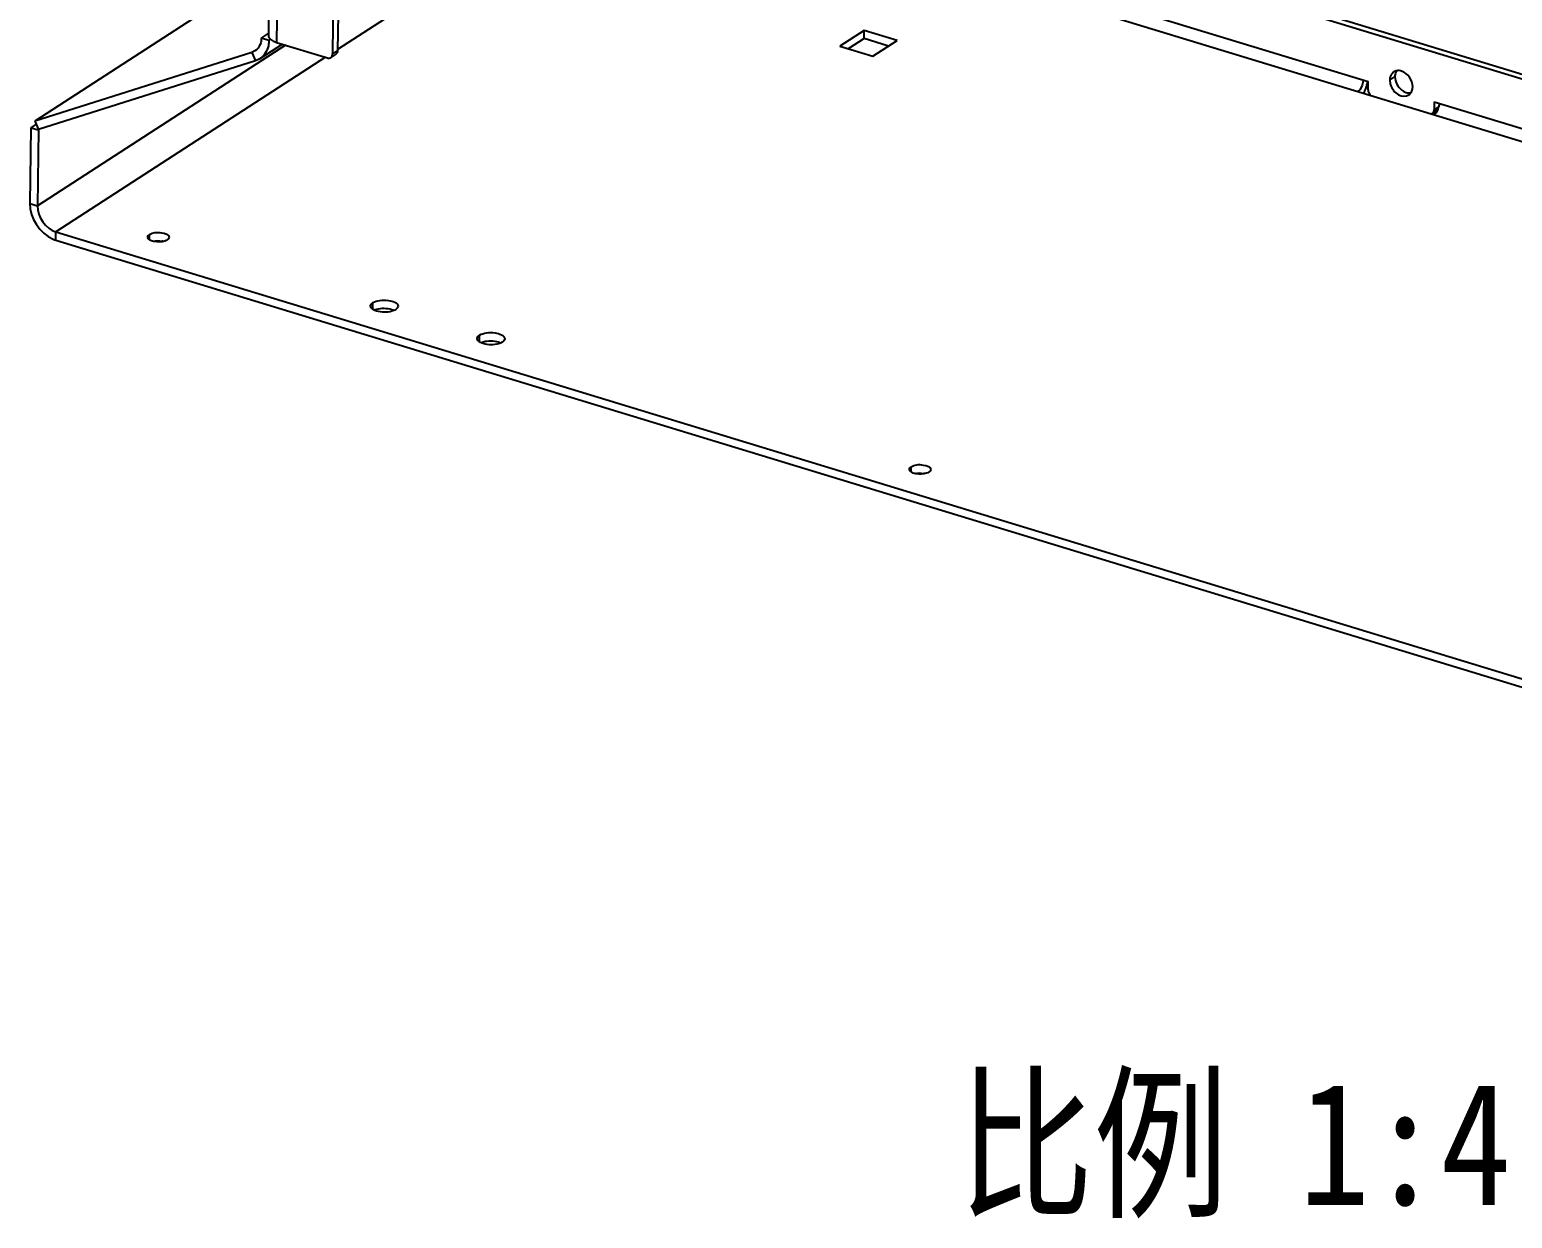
# Model space of a CAD drawing. Header units: millimetres. Extents: x -177 to 18421, y -5017 to 3255.
# Drawn here: x 4728 to 4788.7, y 1912.6 to 1961.2 of the extents above; entities that cross this region are included whole.
import ezdxf

# ---------------------------------------------------------------- set-up
doc = ezdxf.new("R2010")
doc.units = ezdxf.units.MM
doc.header["$LTSCALE"] = 46.255
doc.layers.get('0').update_dxf_attribs({"linetype": 'CONTINUOUS'})
doc.layers.add('02___PRT_ALL_AXES', color=7, linetype='CONTINUOUS')
doc.styles.get("Standard").update_dxf_attribs({"font": 'txt', "width": 0.85})

msp = doc.modelspace()

# ---------------------------------------------------------------- linework, layer by layer
at = {"color": 3, "linetype": 'Continuous'}
for p, q in [((4738.371, 2006.336), (4737.79, 1961.007)), ((4738.706, 2006.241), (4738.123, 1960.727)), ((4740.989, 2005.32), (4740.411, 1960.255)), ((4753.304, 1970.336), (4811.649, 1952.551)), ((4737.825, 1963.722), (4728.226, 1957.506)), ((4737.791, 1961.106), (4737.5, 1960.917)), ((4738.123, 1960.727), (4740.201, 1960.094)), ((4737.106, 1960.315), (4728.226, 1957.506)), ((4737.235, 1960.376), (4737.106, 1960.315)), ((4728.066, 1957.239), (4728.026, 1954.134)), ((4728.283, 1957.379), (4728.066, 1957.239)), ((4729.092, 1952.637), (4822.507, 1924.162))]:
    msp.add_line(p, q, dxfattribs=at)
at = {"color": 7, "linetype": 'Continuous'}
for p, q in [((4741.197, 2005.455), (4740.62, 1960.39)), ((4753.095, 1970.201), (4811.647, 1952.353)), ((4752.17, 1967.918), (4740.62, 1960.438)), ((4752.17, 1967.918), (4811.614, 1949.799)), ((4754.315, 1967.801), (4782.781, 1959.124)), ((4738.491, 1960.615), (4728.338, 1954.039)), ((4738.357, 1960.656), (4737.438, 1960.06)), ((4737.5, 1960.917), (4737.811, 1960.822)), ((4737.881, 1960.867), (4737.811, 1960.822)), ((4737.258, 1959.976), (4728.378, 1957.167)), ((4740.125, 1960.117), (4729.096, 1952.974)), ((4737.106, 1960.315), (4737.258, 1959.976)), ((4737.439, 1960.062), (4737.258, 1959.976)), ((4740.548, 1960.243), (4740.339, 1960.108)), ((4740.62, 1960.39), (4740.411, 1960.255)), ((4782.776, 1958.788), (4782.781, 1959.124)), ((4785.482, 1958.301), (4785.477, 1957.964)), ((4785.482, 1958.301), (4811.621, 1950.333)), ((4785.405, 1957.818), (4785.614, 1957.953)), ((4785.477, 1957.964), (4785.668, 1958.088)), ((4728.066, 1957.239), (4728.378, 1957.144)), ((4728.226, 1957.506), (4728.378, 1957.167)), ((4728.378, 1957.144), (4728.338, 1954.039)), ((4728.388, 1957.151), (4728.378, 1957.144)), ((4728.026, 1954.134), (4728.338, 1954.039)), ((4729.092, 1952.637), (4729.096, 1952.974)), ((4729.096, 1952.974), (4822.512, 1924.499))]:
    msp.add_line(p, q, dxfattribs=at)
at = {"color": 3, "linetype": 'Continuous'}
msp.add_lwpolyline([(4738.088, 1960.739), (4738.105, 1960.733), (4738.123, 1960.727)], dxfattribs=at)
for centre, radius, start, end in [((4738.385, 1961.608), 0.919, 247.50814, 251.10528), ((4781.295, 1959.378), 1.489, 335.77281, 347.0383), ((4781.339, 1959.369), 1.445, 347.00428, 350.57602), ((4729.44, 1953.777), 1.192, 247.08938, 252.99635)]:
    msp.add_arc(centre, radius, start, end, dxfattribs=at)
at = {"color": 7, "linetype": 'Continuous'}
msp.add_arc((4784.946, 1958.265), 0.744, 335.77281, 347.0383, dxfattribs=at)
at = {"color": 3, "linetype": 'Continuous'}
for points in [[(4737.45, 1960.647), (4737.408, 1960.54), (4737.332, 1960.439), (4737.235, 1960.376)], [(4737.5, 1960.917), (4737.498, 1960.826), (4737.483, 1960.733), (4737.45, 1960.647)], [(4737.79, 1961.007), (4737.789, 1960.956), (4737.82, 1960.905), (4737.856, 1960.869)], [(4737.856, 1960.869), (4737.906, 1960.82), (4737.969, 1960.786), (4738.034, 1960.759)], [(4740.201, 1960.094), (4740.245, 1960.08), (4740.3, 1960.083), (4740.339, 1960.108)], [(4740.339, 1960.108), (4740.385, 1960.138), (4740.411, 1960.2), (4740.411, 1960.255)], [(4782.653, 1958.767), (4782.633, 1958.724), (4782.612, 1958.681), (4782.587, 1958.64)], [(4728.026, 1954.134), (4728.019, 1953.555), (4728.443, 1952.904), (4728.976, 1952.679)]]:
    msp.add_open_spline(points, degree=3, dxfattribs=at)
at = {"color": 7, "linetype": 'Continuous'}
for points, knots in [([(4737.811, 1960.822), (4737.81, 1960.743), (4737.782, 1960.456), (4737.615, 1960.176), (4737.439, 1960.062)], [0, 0, 0, 0, 0.274755, 1, 1, 1, 1]), ([(4782.573, 1959.188), (4782.571, 1959.049), (4782.514, 1958.866), (4782.391, 1958.736), (4782.36, 1958.716)], [0, 0, 0, 0, 0.788934, 1, 1, 1, 1]), ([(4785.405, 1957.818), (4785.414, 1957.823), (4785.43, 1957.836), (4785.442, 1957.852), (4785.448, 1957.86)], [0, 0, 0, 0, 0.494921, 1, 1, 1, 1])]:
    msp.add_open_spline(points, degree=3, knots=knots, dxfattribs=at)
for points in [[(4740.62, 1960.39), (4740.619, 1960.336), (4740.594, 1960.273), (4740.548, 1960.243)], [(4782.776, 1958.788), (4782.775, 1958.701), (4782.822, 1958.608), (4782.888, 1958.552)], [(4785.689, 1958.238), (4785.689, 1958.191), (4785.682, 1958.144), (4785.672, 1958.098)], [(4785.448, 1957.86), (4785.468, 1957.891), (4785.477, 1957.928), (4785.477, 1957.964)], [(4785.557, 1957.843), (4785.534, 1957.814), (4785.508, 1957.786), (4785.477, 1957.766)], [(4785.625, 1957.96), (4785.607, 1957.919), (4785.584, 1957.879), (4785.557, 1957.843)], [(4728.338, 1954.039), (4728.332, 1953.603), (4728.679, 1953.101), (4729.096, 1952.974)]]:
    msp.add_open_spline(points, degree=3, dxfattribs=at)
at = {"layer": '02___PRT_ALL_AXES', "color": 7, "linetype": 'Continuous'}
for p, q in [((4762.161, 1961.219), (4761.16, 1960.57)), ((4762.157, 1960.882), (4762.161, 1961.219)), ((4763.512, 1960.807), (4762.161, 1961.219)), ((4761.16, 1960.57), (4762.511, 1960.159)), ((4762.511, 1960.159), (4763.512, 1960.807)), ((4783.876, 1959.327), (4783.668, 1959.192)), ((4732.917, 1952.664), (4732.92, 1952.868)), ((4742.058, 1949.809), (4742.062, 1950.081)), ((4746.421, 1948.479), (4746.425, 1948.751)), ((4764.083, 1943.164), (4764.086, 1943.368))]:
    msp.add_line(p, q, dxfattribs=at)
at = {"layer": '02___PRT_ALL_AXES', "color": 3, "linetype": 'Continuous'}
for p, q in [((4762.157, 1960.882), (4761.511, 1960.464)), ((4763.157, 1960.577), (4762.157, 1960.882))]:
    msp.add_line(p, q, dxfattribs=at)
for centre in [(4733.296, 1951.815), (4764.462, 1942.315)]:
    msp.add_arc(centre, 0.795, 76.41415, 79.90498, dxfattribs=at)
at = {"layer": '02___PRT_ALL_AXES', "color": 7, "linetype": 'Continuous'}
for points in [[(4783.74, 1959.434), (4783.692, 1959.365), (4783.669, 1959.276), (4783.668, 1959.192)], [(4783.829, 1959.521), (4783.795, 1959.499), (4783.764, 1959.468), (4783.74, 1959.434)], [(4783.963, 1959.57), (4783.916, 1959.564), (4783.869, 1959.547), (4783.829, 1959.521)], [(4784.142, 1959.554), (4784.084, 1959.572), (4784.022, 1959.579), (4783.963, 1959.57)], [(4784.603, 1958.907), (4784.606, 1959.172), (4784.395, 1959.477), (4784.142, 1959.554)], [(4783.668, 1959.192), (4783.667, 1959.123), (4783.679, 1959.053), (4783.701, 1958.988)], [(4784.567, 1958.729), (4784.591, 1958.785), (4784.602, 1958.846), (4784.603, 1958.907)], [(4784.442, 1958.577), (4784.474, 1958.598), (4784.502, 1958.625), (4784.525, 1958.656)], [(4732.846, 1952.763), (4732.846, 1952.805), (4732.884, 1952.844), (4732.92, 1952.868)], [(4732.965, 1952.628), (4732.928, 1952.646), (4732.89, 1952.669), (4732.866, 1952.703)], [(4733.721, 1952.751), (4733.72, 1952.708), (4733.683, 1952.669), (4733.647, 1952.646)], [(4733.127, 1952.579), (4733.071, 1952.589), (4733.016, 1952.604), (4732.965, 1952.628)], [(4741.967, 1949.946), (4741.967, 1950.001), (4742.015, 1950.051), (4742.062, 1950.081)], [(4742.061, 1949.806), (4742.027, 1949.829), (4741.994, 1949.859), (4741.977, 1949.896)], [(4742.216, 1949.736), (4742.162, 1949.752), (4742.108, 1949.774), (4742.061, 1949.806)], [(4742.841, 1949.729), (4742.641, 1949.672), (4742.416, 1949.675), (4742.216, 1949.736)], [(4742.997, 1949.796), (4742.949, 1949.765), (4742.896, 1949.745), (4742.841, 1949.729)], [(4743.092, 1949.931), (4743.091, 1949.876), (4743.043, 1949.826), (4742.997, 1949.796)], [(4746.33, 1948.616), (4746.331, 1948.671), (4746.379, 1948.721), (4746.425, 1948.751)], [(4746.425, 1948.476), (4746.39, 1948.499), (4746.358, 1948.529), (4746.341, 1948.566)], [(4746.58, 1948.406), (4746.525, 1948.422), (4746.472, 1948.444), (4746.425, 1948.476)], [(4747.36, 1948.466), (4747.313, 1948.435), (4747.259, 1948.415), (4747.205, 1948.399)], [(4747.455, 1948.601), (4747.454, 1948.546), (4747.406, 1948.496), (4747.36, 1948.466)], [(4747.205, 1948.399), (4747.004, 1948.342), (4746.779, 1948.345), (4746.58, 1948.406)], [(4764.012, 1943.263), (4764.013, 1943.305), (4764.05, 1943.344), (4764.086, 1943.368)], [(4764.131, 1943.128), (4764.094, 1943.146), (4764.057, 1943.169), (4764.033, 1943.203)], [(4764.293, 1943.078), (4764.238, 1943.088), (4764.182, 1943.104), (4764.131, 1943.128)], [(4764.887, 1943.251), (4764.886, 1943.208), (4764.849, 1943.169), (4764.813, 1943.146)]]:
    msp.add_open_spline(points, degree=3, dxfattribs=at)
at = {"layer": '02___PRT_ALL_AXES', "color": 3, "linetype": 'Continuous'}
for points in [[(4783.912, 1959.504), (4783.888, 1959.449), (4783.877, 1959.387), (4783.876, 1959.327)], [(4783.876, 1959.327), (4783.874, 1959.119), (4783.994, 1958.897), (4784.159, 1958.772)], [(4784.159, 1958.772), (4784.213, 1958.732), (4784.273, 1958.699), (4784.337, 1958.679)], [(4784.337, 1958.679), (4784.395, 1958.662), (4784.457, 1958.655), (4784.517, 1958.663)], [(4733.081, 1952.594), (4733.197, 1952.619), (4733.319, 1952.619), (4733.435, 1952.598)], [(4742.122, 1949.779), (4742.151, 1949.792), (4742.182, 1949.802), (4742.213, 1949.811)], [(4742.213, 1949.811), (4742.413, 1949.868), (4742.638, 1949.865), (4742.838, 1949.804)], [(4742.838, 1949.804), (4742.87, 1949.795), (4742.902, 1949.783), (4742.932, 1949.768)], [(4746.485, 1948.449), (4746.514, 1948.462), (4746.545, 1948.472), (4746.576, 1948.481)], [(4746.576, 1948.481), (4746.776, 1948.538), (4747.002, 1948.535), (4747.201, 1948.474)], [(4747.201, 1948.474), (4747.233, 1948.464), (4747.265, 1948.453), (4747.296, 1948.438)], [(4764.247, 1943.094), (4764.363, 1943.118), (4764.485, 1943.119), (4764.601, 1943.098)]]:
    msp.add_open_spline(points, degree=3, dxfattribs=at)
msp.add_open_spline([(4783.955, 1959.578), (4783.946, 1959.566), (4783.931, 1959.543), (4783.918, 1959.517), (4783.912, 1959.504)], degree=3, knots=[0, 0, 0, 0, 0.49408, 1, 1, 1, 1], dxfattribs=at)
at = {"layer": '02___PRT_ALL_AXES', "color": 7, "linetype": 'Continuous'}
for points, knots in [([(4783.701, 1958.988), (4783.755, 1958.825), (4783.949, 1958.547), (4784.325, 1958.502), (4784.442, 1958.577)], [0, 0, 0, 0, 0.55194, 1, 1, 1, 1]), ([(4784.525, 1958.656), (4784.533, 1958.667), (4784.549, 1958.691), (4784.561, 1958.716), (4784.567, 1958.729)], [0, 0, 0, 0, 0.49408, 1, 1, 1, 1]), ([(4732.866, 1952.703), (4732.86, 1952.712), (4732.849, 1952.731), (4732.846, 1952.752), (4732.846, 1952.763)], [0, 0, 0, 0, 0.522174, 1, 1, 1, 1]), ([(4732.92, 1952.868), (4733.059, 1952.958), (4733.327, 1952.98), (4733.722, 1952.872), (4733.721, 1952.751)], [0, 0, 0, 0, 0.578847, 1, 1, 1, 1]), ([(4733.647, 1952.646), (4733.616, 1952.626), (4733.451, 1952.558), (4733.265, 1952.554), (4733.127, 1952.579)], [0, 0, 0, 0, 0.208556, 1, 1, 1, 1]), ([(4741.977, 1949.896), (4741.974, 1949.904), (4741.968, 1949.92), (4741.967, 1949.937), (4741.967, 1949.946)], [0, 0, 0, 0, 0.509909, 1, 1, 1, 1]), ([(4742.062, 1950.081), (4742.144, 1950.134), (4742.367, 1950.19), (4742.7, 1950.195), (4743.094, 1950.086), (4743.092, 1949.931)], [0, 0, 0, 0, 0.264203, 0.581772, 1, 1, 1, 1]), ([(4746.341, 1948.566), (4746.337, 1948.574), (4746.332, 1948.59), (4746.33, 1948.607), (4746.33, 1948.616)], [0, 0, 0, 0, 0.509909, 1, 1, 1, 1]), ([(4746.425, 1948.751), (4746.507, 1948.804), (4746.731, 1948.86), (4747.063, 1948.865), (4747.457, 1948.756), (4747.455, 1948.601)], [0, 0, 0, 0, 0.264203, 0.581772, 1, 1, 1, 1]), ([(4764.033, 1943.203), (4764.026, 1943.212), (4764.016, 1943.231), (4764.012, 1943.252), (4764.012, 1943.263)], [0, 0, 0, 0, 0.522174, 1, 1, 1, 1]), ([(4764.086, 1943.368), (4764.225, 1943.458), (4764.493, 1943.48), (4764.889, 1943.372), (4764.887, 1943.251)], [0, 0, 0, 0, 0.578847, 1, 1, 1, 1]), ([(4764.813, 1943.146), (4764.782, 1943.126), (4764.617, 1943.057), (4764.431, 1943.054), (4764.293, 1943.078)], [0, 0, 0, 0, 0.208556, 1, 1, 1, 1])]:
    msp.add_open_spline(points, degree=3, knots=knots, dxfattribs=at)

# ---------------------------------------------------------------- texts
at = {"color": 2, "linetype": 'Continuous', "insert": (4788.629, 1918.175), "char_height": 5, "width": 38.25, "attachment_point": 3, "line_spacing_factor": 0.9}
msp.add_mtext('比例 1:4', dxfattribs=at)

doc.saveas('drawing.dxf')
